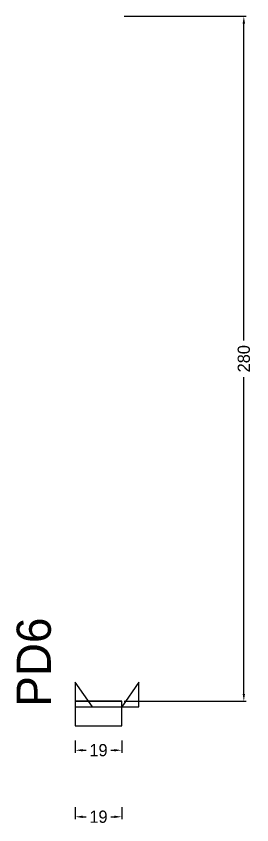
# Model space of a CAD drawing. Header units: centimetres. Extents: x -10500 to 4072, y -386 to 295.
# Drawn here: x 3975.8 to 4072.3, y -48.3 to 282.2 of the extents above; entities that cross this region are included whole.
import ezdxf

# ---------------------------------------------------------------- set-up
doc = ezdxf.new("R2010")
doc.units = ezdxf.units.CM
for name, color, linetype in [('NOMENCLATURA', 7, 'Continuous'), ('SARR_2.2x10', 60, 'Continuous'), ('SARR_2.2x7', 40, 'Continuous')]:
    doc.layers.add(name, color=color, linetype=linetype)
doc.dimstyles.new('PAINEL-NOVA', dxfattribs={"dimtxt": 5, "dimasz": 3, "dimexe": 1, "dimexo": 1, "dimgap": 1, "dimtad": 1, "dimcen": 2.5, "dimazin": 3, "dimtfac": 1, "dimtmove": 0, "dimatfit": 3})

# ---------------------------------------------------------------- blocks, each defined once
blk = doc.blocks.new('_CLOSEDFILLED')
at = {"color": 0, "linetype": 'BYBLOCK'}
blk.add_solid([(-1, 0.16), (0, 0), (-1, -0.16)], dxfattribs=at)
blk = doc.blocks.new('*D21')
for p, q in [((4000, -13.8), (4000, -18.8)), ((4019, -13.8), (4019, -18.8)), ((4003, -17.8), (4004.5, -17.8)), ((4014.5, -17.8), (4016, -17.8))]:
    blk.add_line(p, q)
at = {"layer": 'Defpoints'}
for p in [(4000, -12.8), (4019, -12.8), (4000, -17.8)]:
    blk.add_point(p, dxfattribs=at)
at = {"layer": 'SARR_2.2x10', "xscale": 3, "yscale": 3, "rotation": 180}
blk.add_blockref('_CLOSEDFILLED', (4000, -17.8), dxfattribs=at)
at = {"layer": 'SARR_2.2x10', "xscale": 3, "yscale": 3}
blk.add_blockref('_CLOSEDFILLED', (4019, -17.8), dxfattribs=at)
at = {"layer": 'SARR_2.2x10', "insert": (4009.5, -17.8), "char_height": 5, "attachment_point": 5}
blk.add_mtext('19', dxfattribs=at)
blk = doc.blocks.new('*D22')
for p, q in [((4020, 282.2), (4070, 282.2)), ((4069, 149.7), (4069, 279.2)), ((4069, 5.2), (4069, 134.7)), ((4020, 2.2), (4070, 2.2))]:
    blk.add_line(p, q)
at = {"layer": 'Defpoints'}
for p in [(4019, 282.2), (4019, 2.2), (4069, 2.2)]:
    blk.add_point(p, dxfattribs=at)
at = {"layer": 'SARR_2.2x10', "xscale": 3, "yscale": 3}
for p, rotation in [((4069, 282.2), 90), ((4069, 2.2), 270)]:
    blk.add_blockref('_CLOSEDFILLED', p, dxfattribs=dict(at, rotation=rotation))
at = {"layer": 'SARR_2.2x10', "insert": (4069, 142.2), "char_height": 5, "attachment_point": 5, "rotation": 90}
blk.add_mtext('280', dxfattribs=at)
blk = doc.blocks.new('*D23')
for p, q in [((4020, 282.2), (4070, 282.2)), ((4069, 149.7), (4069, 279.2)), ((4069, 5.2), (4069, 134.7)), ((4020, 2.2), (4070, 2.2))]:
    blk.add_line(p, q)
at = {"layer": 'Defpoints'}
for p in [(4019, 282.2), (4019, 2.2), (4069, 2.2)]:
    blk.add_point(p, dxfattribs=at)
at = {"layer": 'SARR_2.2x10', "xscale": 3, "yscale": 3}
for p, rotation in [((4069, 282.2), 90), ((4069, 2.2), 270)]:
    blk.add_blockref('_CLOSEDFILLED', p, dxfattribs=dict(at, rotation=rotation))
at = {"layer": 'SARR_2.2x10', "insert": (4069, 142.2), "char_height": 5, "attachment_point": 5, "rotation": 90}
blk.add_mtext('280', dxfattribs=at)
blk = doc.blocks.new('*D24')
for p, q in [((4020, 282.2), (4070, 282.2)), ((4069, 149.7), (4069, 279.2)), ((4069, 5.2), (4069, 134.7)), ((4020, 2.2), (4070, 2.2))]:
    blk.add_line(p, q)
at = {"layer": 'Defpoints'}
for p in [(4019, 282.2), (4019, 2.2), (4069, 2.2)]:
    blk.add_point(p, dxfattribs=at)
at = {"layer": 'SARR_2.2x10', "xscale": 3, "yscale": 3}
for p, rotation in [((4069, 282.2), 90), ((4069, 2.2), 270)]:
    blk.add_blockref('_CLOSEDFILLED', p, dxfattribs=dict(at, rotation=rotation))
at = {"layer": 'SARR_2.2x10', "insert": (4069, 142.2), "char_height": 5, "attachment_point": 5, "rotation": 90}
blk.add_mtext('280', dxfattribs=at)
blk = doc.blocks.new('*D25')
for p, q in [((4020, 282.2), (4070, 282.2)), ((4069, 149.7), (4069, 279.2)), ((4069, 5.2), (4069, 134.7)), ((4020, 2.2), (4070, 2.2))]:
    blk.add_line(p, q)
at = {"layer": 'Defpoints'}
for p in [(4019, 282.2), (4019, 2.2), (4069, 2.2)]:
    blk.add_point(p, dxfattribs=at)
at = {"layer": 'SARR_2.2x10', "xscale": 3, "yscale": 3}
for p, rotation in [((4069, 282.2), 90), ((4069, 2.2), 270)]:
    blk.add_blockref('_CLOSEDFILLED', p, dxfattribs=dict(at, rotation=rotation))
at = {"layer": 'SARR_2.2x10', "insert": (4069, 142.2), "char_height": 5, "attachment_point": 5, "rotation": 90}
blk.add_mtext('280', dxfattribs=at)
blk = doc.blocks.new('*D26')
for p, q in [((4000, -41), (4000, -46)), ((4019, -41), (4019, -46)), ((4003, -45), (4004.5, -45)), ((4014.5, -45), (4016, -45))]:
    blk.add_line(p, q)
at = {"layer": 'Defpoints'}
for p in [(4000, -40), (4019, -40), (4000, -45)]:
    blk.add_point(p, dxfattribs=at)
at = {"layer": 'SARR_2.2x10', "xscale": 3, "yscale": 3, "rotation": 180}
blk.add_blockref('_CLOSEDFILLED', (4000, -45), dxfattribs=at)
at = {"layer": 'SARR_2.2x10', "xscale": 3, "yscale": 3}
blk.add_blockref('_CLOSEDFILLED', (4019, -45), dxfattribs=at)
at = {"layer": 'SARR_2.2x10', "insert": (4009.5, -45), "char_height": 5, "attachment_point": 5}
blk.add_mtext('19', dxfattribs=at)
blk = doc.blocks.new('GRA-E')
at = {"layer": 'SARR_2.2x7'}
blk.add_lwpolyline([(0, 0), (7, 0), (0, 10)], close=True, dxfattribs=at)
blk = doc.blocks.new('GRA-D')
at = {"layer": 'SARR_2.2x7'}
blk.add_lwpolyline([(0, 0), (7, 0), (7, 10)], close=True, dxfattribs=at)

msp = doc.modelspace()

# ---------------------------------------------------------------- linework, layer by layer
at = {"layer": 'SARR_2.2x10'}
for p, q in [((4019, 2.2), (4000, 2.2)), ((4000, 2.2), (4000, -7.8)), ((4019, -7.8), (4019, 2.2)), ((4000, -7.8), (4019, -7.8))]:
    msp.add_line(p, q, dxfattribs=at)
at = {"layer": 'SARR_2.2x7'}
for p, q in [((4019, 2.2), (4000, 2.2)), ((4000, 2.2), (4000, 0)), ((4000, 2.2), (4007, 2.2)), ((4000, 2.2), (4007, 2.2)), ((4000, 2.2), (4007, 2.2)), ((4000, 2.2), (4007, 2.2)), ((4000, 0), (4019, 0)), ((4007, 2.2), (4019, 2.2)), ((4007, 2.2), (4019, 2.2)), ((4007, 2.2), (4019, 2.2)), ((4007, 2.2), (4019, 2.2)), ((4019, 0), (4019, 2.2))]:
    msp.add_line(p, q, dxfattribs=at)

# ---------------------------------------------------------------- block references
for name, p in [('GRA-E', (4000, 0)), ('GRA-D', (4019, 0))]:
    msp.add_blockref(name, p, dxfattribs=at)

# ---------------------------------------------------------------- texts
at = {"layer": 'NOMENCLATURA'}
msp.add_text('PD6', height=14, rotation=90, dxfattribs=at).set_placement((3990, 0))

# ---------------------------------------------------------------- dimensions: what is measured, and where the dimension line sits
at = {"layer": 'SARR_2.2x10'}
for picture in ['*D22', '*D23', '*D24', '*D25']:
    dim = msp.add_linear_dim(base=(4069, 2.2), p1=(4019, 2.2), p2=(4019, 282.2), angle=90, dimstyle='PAINEL-NOVA', dxfattribs=at)
    dim.commit()
    dim.dimension.update_dxf_attribs({"geometry": picture, "text_midpoint": (4069, 142.2)})
for base, p1, p2, picture, middle in [((4000, -17.8), (4000, -12.8), (4019, -12.8), '*D21', (4009.5, -17.8)), ((4000, -45), (4000, -40), (4019, -40), '*D26', (4009.5, -45))]:
    dim = msp.add_linear_dim(base=base, p1=p1, p2=p2, dimstyle='PAINEL-NOVA', dxfattribs=at)
    dim.commit()
    dim.dimension.update_dxf_attribs({"geometry": picture, "text_midpoint": middle})

doc.saveas('drawing.dxf')
